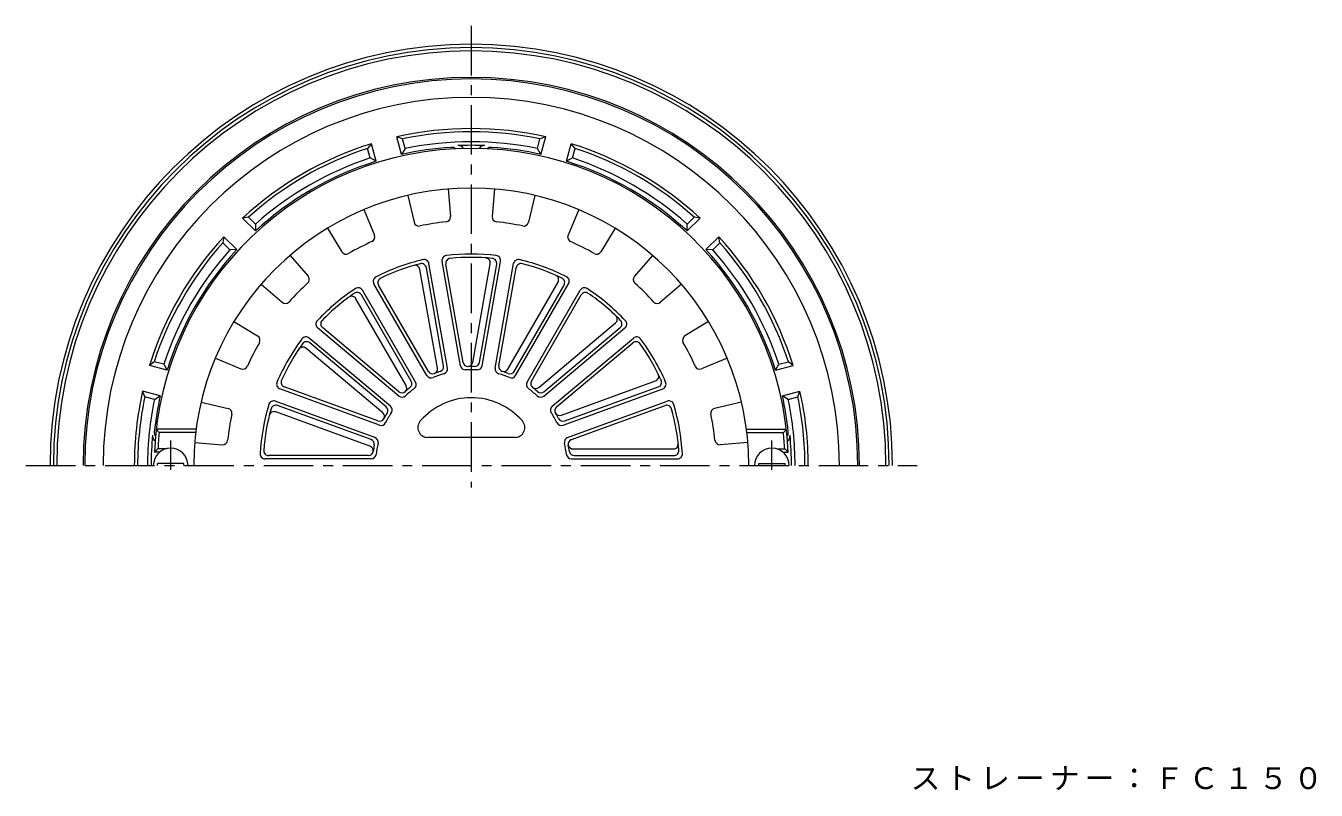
# Model space of a CAD drawing. Units: millimetres, scale not verified. Extents: x -288 to 222, y -346 to 352.
# Drawn here: x -180.8 to 209.8, y 120.8 to 352.2 of the extents above; entities that cross this region are included whole.
import ezdxf

# ---------------------------------------------------------------- set-up
doc = ezdxf.new("R2010")
doc.units = ezdxf.units.MM
doc.header["$LTSCALE"] = 3
doc.linetypes.add('CHAIN1', pattern=[8, 5, -1, 1, -1])
for name, color, linetype, lineweight in [('0-0_通り芯', 3, 'Continuous', 9), ('0-1_躯体', 2, 'Continuous', 9), ('0-2_仕上', 6, 'Continuous', 9), ('0-5_寸法', 7, 'Continuous', 9)]:
    doc.layers.add(name, color=color, linetype=linetype, lineweight=lineweight)
doc.styles.add('ＭＳ ゴシック', font='')
doc.styles.get('ＭＳ ゴシック').set_extended_font_data('MS Gothic')

msp = doc.modelspace()

# ---------------------------------------------------------------- linework, layer by layer
at = {"layer": '0-0_通り芯', "linetype": 'CHAIN1'}
for p, q in [((-45.932, 352.194), (-45.932, 212.437)), ((-180.781, 219.096), (89.08, 219.096))]:
    msp.add_line(p, q, dxfattribs=at)
at = {"layer": '0-0_通り芯'}
for radius in [127.5, 126.5, 125.5]:
    msp.add_arc((-45.932, 219.096), radius, 0, 180, dxfattribs=at)
at = {"layer": '0-1_躯体'}
for p, q in [((-76.175, 316.509), (-77.347, 315.086)), ((-74.751, 311.192), (-76.175, 316.509)), ((-67.023, 313.263), (-68.448, 318.58)), ((-66.722, 317.933), (-68.448, 318.58)), ((-65.944, 315.031), (-66.722, 317.933)), ((-25.921, 315.031), (-25.143, 317.933)), ((-23.417, 318.58), (-25.143, 317.933)), ((-24.841, 313.263), (-23.417, 318.58)), ((-17.114, 311.192), (-15.69, 316.509)), ((-14.518, 315.086), (-15.69, 316.509)), ((-76.569, 312.184), (-77.347, 315.086)), ((-65.944, 315.031), (-67.023, 313.263)), ((-24.841, 313.263), (-25.921, 315.031)), ((-15.296, 312.184), (-14.518, 315.086)), ((-74.751, 311.192), (-76.569, 312.184)), ((-15.296, 312.184), (-17.114, 311.192)), ((-113.355, 294.296), (-115.173, 293.993)), ((-111.281, 290.101), (-115.173, 293.993)), ((-111.231, 292.172), (-113.355, 294.296)), ((19.366, 292.172), (21.49, 294.297)), ((19.416, 290.101), (23.309, 293.993)), ((23.309, 293.993), (21.49, 294.297)), ((-111.231, 292.172), (-111.281, 290.101)), ((19.416, 290.101), (19.366, 292.172)), ((-120.83, 288.337), (-121.133, 286.518)), ((-119.009, 284.394), (-121.133, 286.518)), ((-116.938, 284.444), (-120.83, 288.337)), ((25.073, 284.444), (28.965, 288.337)), ((27.144, 284.394), (29.268, 286.518)), ((29.268, 286.518), (28.965, 288.337)), ((-116.938, 284.444), (-119.009, 284.394)), ((27.144, 284.394), (25.073, 284.444)), ((-141.923, 250.51), (-143.346, 249.339)), ((-139.02, 249.732), (-141.923, 250.51)), ((47.156, 249.732), (50.058, 250.51)), ((51.481, 249.339), (50.058, 250.51)), ((-138.029, 247.914), (-143.346, 249.339)), ((-139.02, 249.732), (-138.029, 247.914)), ((46.164, 247.914), (47.156, 249.732)), ((46.164, 247.914), (51.481, 249.339)), ((-140.099, 240.186), (-145.416, 241.611)), ((-144.77, 239.885), (-145.416, 241.611)), ((-141.867, 239.107), (-144.77, 239.885)), ((-141.867, 239.107), (-140.099, 240.186)), ((48.235, 240.186), (53.552, 241.611)), ((50.003, 239.107), (48.235, 240.186)), ((50.003, 239.107), (52.905, 239.885)), ((52.905, 239.885), (53.552, 241.611))]:
    msp.add_line(p, q, dxfattribs=at)
for centre, radius, start, end in [((-45.932, 219.096), 117.5, 0, 180), ((-45.932, 219.096), 117, 0, 180), ((-45.932, 219.096), 111.441, 0, 180), ((-45.932, 219.096), 102, 77.24745, 102.75252), ((-45.932, 219.096), 102, 107.24745, 132.75252), ((-45.932, 219.096), 101, 78.1216, 101.87843), ((-45.932, 219.096), 98, 78.21725, 101.78276), ((-45.932, 219.096), 102, 47.24745, 72.75252), ((-45.932, 219.096), 101, 108.1216, 131.87843), ((-45.932, 219.096), 96.5, 93.64027, 102.62434), ((-51.932, 313.405), 2, 51.83441, 93.64053), ((-45.932, 219.096), 96.917, 87.58473, 92.41527), ((-49.932, 313.928), 2, 34.69341, 92.41542), ((-41.932, 313.928), 2, 87.58458, 145.30659), ((-39.932, 313.405), 2, 86.35947, 128.16559), ((-45.932, 219.096), 96.5, 77.37563, 86.35973), ((-45.932, 219.096), 101, 48.1216, 71.87843), ((-45.932, 219.096), 96.5, 107.37563, 132.62434), ((-45.932, 219.096), 98, 108.21725, 131.78276), ((-45.932, 219.096), 96.5, 47.37563, 72.62434), ((-45.932, 219.096), 98, 48.21725, 71.78276), ((-45.932, 219.096), 102, 137.24745, 162.75252), ((-45.932, 219.096), 101, 138.1216, 161.87843), ((-45.932, 219.096), 102, 17.24745, 42.75252), ((-45.932, 219.096), 101, 18.1216, 41.87843), ((-45.932, 219.096), 98, 138.21725, 161.78276), ((-45.932, 219.096), 96.5, 137.37563, 162.62434), ((-45.932, 219.096), 96.5, 17.37563, 42.62434), ((-45.932, 219.096), 98, 18.21725, 41.78276), ((-45.932, 219.096), 102, 167.24748, 180), ((-45.932, 219.096), 101, 168.12157, 180), ((-45.932, 219.096), 98, 168.21722, 179.99998), ((-45.932, 219.096), 96.5, 167.37566, 173.92558), ((-45.932, 219.096), 96.5, 6.07442, 12.62434), ((-45.932, 219.096), 98, 0, 11.78276), ((-45.932, 219.096), 101, 0, 11.87843), ((-45.932, 219.096), 102, 0, 12.75252), ((-45.932, 219.096), 96.917, 174.55904, 180), ((-140.422, 228.096), 2, 174.55836, 232.28242), ((-139.902, 229.096), 2, 173.92577, 215.73421), ((48.037, 229.096), 2, 324.26579, 6.07423), ((48.557, 228.096), 2, 307.71758, 5.44164), ((-45.932, 219.096), 96.917, 0, 5.44096)]:
    msp.add_arc(centre, radius, start, end, dxfattribs=at)
at = {"layer": '0-2_仕上'}
for p, q in [((-65.142, 300.87), (-63.228, 292.72)), ((-52.932, 302.803), (-52.235, 294.461)), ((-38.932, 302.803), (-39.63, 294.461)), ((-26.723, 300.87), (-28.637, 292.72)), ((-78.457, 296.543), (-75.216, 288.825)), ((-13.408, 296.543), (-16.649, 288.825)), ((-89.472, 290.931), (-85.133, 283.772)), ((-2.393, 290.931), (-6.732, 283.772)), ((-100.798, 282.702), (-95.33, 276.363)), ((8.933, 282.702), (3.465, 276.363)), ((-56.209, 248.581), (-61.476, 278.454)), ((-54.301, 249.278), (-59.538, 278.978)), ((-53.163, 248.587), (-58.738, 280.202)), ((-49.224, 249.281), (-54.799, 280.897)), ((-48.392, 250.32), (-53.629, 280.02)), ((-45.504, 250.318), (-40.237, 280.19)), ((-43.473, 250.32), (-38.236, 280.02)), ((-42.641, 249.281), (-37.066, 280.897)), ((-38.701, 248.587), (-33.127, 280.202)), ((-37.564, 249.278), (-32.327, 278.978)), ((-109.539, 273.961), (-103.2, 268.493)), ((-59.35, 246.335), (-75.401, 274.137)), ((-58.923, 247.596), (-74.002, 273.713)), ((-34.851, 248.288), (-19.685, 274.558)), ((-32.942, 247.596), (-17.863, 273.713)), ((-32.515, 246.335), (-16.464, 274.137)), ((17.674, 273.961), (11.335, 268.493)), ((-65.674, 243.288), (-80.84, 269.558)), ((-64.119, 244.596), (-79.198, 270.713)), ((-62.814, 244.335), (-78.865, 272.137)), ((-29.051, 244.335), (-12.999, 272.137)), ((-27.746, 244.596), (-12.667, 270.713)), ((-117.768, 262.635), (-110.609, 258.296)), ((-25.535, 242.738), (-2.298, 262.236)), ((25.903, 262.635), (18.744, 258.296)), ((-67.857, 240.103), (-92.45, 260.739)), ((-67.887, 241.434), (-90.989, 260.819)), ((-24.008, 240.103), (0.585, 260.739)), ((-23.978, 241.434), (-0.875, 260.819)), ((-72.757, 235.077), (-95.994, 254.575)), ((-70.428, 237.039), (-95.021, 257.675)), ((-71.744, 236.838), (-94.846, 256.223)), ((-21.437, 237.039), (3.156, 257.675)), ((-20.121, 236.838), (2.981, 256.223)), ((-123.38, 251.62), (-115.662, 248.379)), ((31.515, 251.62), (23.797, 248.379)), ((-73.72, 231.338), (-103.887, 242.318)), ((-74.203, 232.578), (-102.543, 242.893)), ((-18.679, 234.336), (9.825, 244.71)), ((-18.145, 231.338), (12.022, 242.318)), ((-17.662, 232.578), (10.678, 242.893)), ((-127.706, 238.305), (-119.557, 236.391)), ((-75.088, 227.579), (-105.255, 238.559)), ((-16.777, 227.579), (13.39, 238.559)), ((35.842, 238.305), (27.692, 236.391)), ((-76.606, 224.939), (-105.11, 235.314)), ((-76.255, 226.94), (-104.595, 237.254)), ((-15.61, 226.94), (12.73, 237.254)), ((-140.405, 229.096), (-141.3, 230.096)), ((-129.209, 230.096), (-141.3, 230.096)), ((-129.335, 229.096), (-140.405, 229.096)), ((-32.741, 227.596), (-59.123, 227.596)), ((37.344, 230.096), (49.435, 230.096)), ((37.47, 229.096), (48.54, 229.096)), ((48.54, 229.096), (49.435, 230.096)), ((-141.849, 223.096), (-140.801, 224.096)), ((-140.333, 223.096), (-141.849, 223.096)), ((-138.533, 224.096), (-140.801, 224.096)), ((-129.64, 226.096), (-121.298, 225.398)), ((-15.11, 224.096), (15.223, 224.096)), ((37.775, 226.096), (29.433, 225.398)), ((46.668, 224.096), (48.936, 224.096)), ((48.468, 223.096), (49.984, 223.096)), ((49.984, 223.096), (48.936, 224.096)), ((-140.933, 219.096), (-140.933, 219.696)), ((-132.933, 219.696), (-140.933, 219.696)), ((-132.933, 219.096), (-132.933, 219.696)), ((-76.231, 221.096), (-108.334, 221.096)), ((-77.109, 222.096), (-107.268, 222.096)), ((-15.634, 221.096), (16.469, 221.096)), ((-14.755, 222.096), (15.403, 222.096)), ((41.068, 219.696), (49.068, 219.696)), ((41.068, 219.096), (41.068, 219.696)), ((49.068, 219.096), (49.068, 219.696))]:
    msp.add_line(p, q, dxfattribs=at)
at = {"layer": '0-2_仕上', "linetype": 'CHAIN1'}
for p, q in [((-136.932, 217.821), (-136.932, 226.703)), ((45.068, 217.821), (45.068, 226.703))]:
    msp.add_line(p, q, dxfattribs=at)
at = {"layer": '0-2_仕上'}
for centre, radius, start, end in [((-45.932, 219.096), 96, 2.38802, 177.61198), ((-45.932, 219.096), 84, 0, 180), ((-53.73, 294.336), 1.5, 275.91682, 4.78043), ((-38.135, 294.336), 1.5, 175.21964, 264.08331), ((-61.768, 293.063), 1.5, 193.21964, 282.08331), ((-45.932, 219.096), 74.144, 95.91643, 102.08356), ((-45.932, 219.096), 74.144, 77.91643, 84.08356), ((-30.097, 293.063), 1.5, 257.91682, 346.78043), ((-45.932, 219.096), 74.144, 113.91643, 120.08356), ((-76.599, 288.244), 1.5, 293.91682, 22.78043), ((-15.266, 288.244), 1.5, 157.21964, 246.08331), ((-45.932, 219.096), 74.144, 59.91643, 66.08356), ((-83.85, 284.55), 1.5, 211.21964, 300.08331), ((-45.932, 219.096), 64, 103.21024, 116.78976), ((-60.215, 279.942), 1.5, 10.00066, 103.21017), ((-53.322, 281.157), 1.5, 96.78998, 190), ((-52.152, 280.28), 1.5, 95.80408, 190), ((-45.932, 219.096), 64, 83.21024, 96.78976), ((-45.932, 219.096), 63, 84.19609, 95.80386), ((-41.714, 280.451), 1.5, 350.00066, 86.06726), ((-39.713, 280.28), 1.5, 350.00018, 84.1954), ((-38.543, 281.157), 1.5, 350.00066, 83.21017), ((-31.65, 279.942), 1.5, 76.78998, 170), ((-45.932, 219.096), 64, 63.21024, 76.78976), ((-8.015, 284.55), 1.5, 239.91682, 328.78043), ((-45.932, 219.096), 63, 104.19609, 115.80386), ((-62.953, 278.193), 1.5, 10.00066, 106.06726), ((-61.015, 278.718), 1.5, 10.00018, 104.1954), ((-30.85, 278.718), 1.5, 75.80408, 170), ((-45.932, 219.096), 63, 64.19609, 75.80386), ((-45.932, 219.096), 74.144, 131.91643, 138.08356), ((-96.466, 275.384), 1.5, 311.91682, 40.78043), ((-74.102, 274.887), 1.5, 116.78998, 210), ((-72.703, 274.463), 1.5, 115.80408, 210), ((-20.984, 275.308), 1.5, 330.00066, 66.06726), ((-19.162, 274.463), 1.5, 330.00018, 64.1954), ((-17.763, 274.887), 1.5, 330.00066, 63.21017), ((4.601, 275.384), 1.5, 139.21964, 228.08331), ((-45.932, 219.096), 74.144, 41.91643, 48.08356), ((-45.932, 219.096), 64, 123.21024, 136.78976), ((-45.932, 219.096), 63, 124.19609, 135.80386), ((-82.139, 268.808), 1.5, 30.00066, 126.06726), ((-80.497, 269.963), 1.5, 30.00018, 124.1954), ((-80.164, 271.387), 1.5, 30.00066, 123.21017), ((-11.7, 271.387), 1.5, 56.78998, 150), ((-11.368, 269.963), 1.5, 55.80408, 150), ((-45.932, 219.096), 64, 43.21024, 56.78976), ((-45.932, 219.096), 63, 44.19609, 55.80386), ((-102.22, 269.629), 1.5, 229.21964, 318.08331), ((10.356, 269.629), 1.5, 221.91682, 310.78043), ((-91.485, 261.888), 1.5, 136.78998, 230), ((-90.025, 261.968), 1.5, 135.80408, 230), ((-3.263, 263.385), 1.5, 310.00066, 46.06726), ((-1.84, 261.968), 1.5, 310.00018, 44.1954), ((-0.38, 261.888), 1.5, 310.00066, 43.21017), ((-111.387, 257.013), 1.5, 329.91682, 58.78043), ((-95.985, 256.526), 1.5, 50.00066, 143.21017), ((4.12, 256.526), 1.5, 36.78998, 130), ((19.522, 257.013), 1.5, 121.21964, 210.08331), ((-45.932, 219.096), 74.144, 149.91643, 156.08356), ((-45.932, 219.096), 64, 143.21024, 156.78976), ((-45.932, 219.096), 63, 144.19609, 155.80386), ((-96.958, 253.426), 1.5, 50.00066, 146.06726), ((-95.81, 255.074), 1.5, 50.00018, 144.1954), ((3.946, 255.074), 1.5, 35.80408, 130), ((-45.932, 219.096), 63, 24.19609, 35.80386), ((-45.932, 219.096), 64, 23.21024, 36.78976), ((-45.932, 219.096), 74.144, 23.91643, 30.08356), ((-46.915, 250.58), 1.5, 190, 271.78729), ((-46.981, 250.578), 1.5, 271.909, 350.00018), ((-44.95, 250.58), 1.5, 268.21379, 350.00066), ((-115.081, 249.762), 1.5, 247.21964, 336.08331), ((-58.051, 247.085), 1.5, 210, 293.4101), ((-57.624, 248.346), 1.5, 210, 291.78729), ((-45.932, 219.096), 29, 106.5894, 113.41057), ((-57.686, 248.321), 1.5, 291.909, 10.00018), ((-45.932, 219.096), 30, 108.21315, 111.78674), ((-55.778, 249.017), 1.5, 288.21379, 10.00066), ((-54.641, 248.326), 1.5, 286.58957, 10.00066), ((-47.747, 249.542), 1.5, 190, 273.4101), ((-45.932, 219.096), 29, 86.5894, 93.41057), ((-45.932, 219.096), 30, 88.21315, 91.78674), ((-44.118, 249.542), 1.5, 266.58957, 350.00066), ((-37.224, 248.326), 1.5, 170, 253.4101), ((-45.932, 219.096), 29, 66.5894, 73.41057), ((-36.087, 249.017), 1.5, 170, 251.78729), ((-36.15, 249.038), 1.5, 251.909, 330.00018), ((-45.932, 219.096), 30, 68.21315, 71.78674), ((-34.241, 248.346), 1.5, 248.21379, 330.00066), ((-33.814, 247.085), 1.5, 246.58957, 330.00066), ((9.312, 246.12), 1.5, 290.00066, 26.06726), ((23.216, 249.762), 1.5, 203.91682, 292.78043), ((-103.374, 243.727), 1.5, 156.78998, 250), ((-102.029, 244.302), 1.5, 155.80408, 250), ((-66.973, 242.538), 1.5, 311.909, 30.00018), ((-45.932, 219.096), 30, 128.21315, 131.78674), ((-45.932, 219.096), 29, 126.5894, 133.41057), ((-65.418, 243.846), 1.5, 308.21379, 30.00066), ((-64.113, 243.585), 1.5, 306.58957, 30.00066), ((-27.752, 243.585), 1.5, 150, 233.4101), ((-45.932, 219.096), 29, 46.5894, 53.41057), ((-26.447, 243.846), 1.5, 150, 231.78729), ((-26.499, 243.887), 1.5, 231.909, 310.00018), ((-45.932, 219.096), 30, 48.21315, 51.78674), ((10.165, 244.302), 1.5, 290.00018, 24.1954), ((11.509, 243.727), 1.5, 290.00066, 23.21017), ((-105.768, 237.149), 1.5, 70.00066, 163.21017), ((-66.923, 242.583), 1.5, 230, 311.78729), ((-66.893, 241.252), 1.5, 230, 313.4101), ((-45.932, 219.096), 20.5, 41.08235, 138.91765), ((-24.972, 241.252), 1.5, 226.58957, 310.00066), ((-24.942, 242.583), 1.5, 228.21379, 310.00066), ((13.903, 237.149), 1.5, 16.78998, 110), ((-45.932, 219.096), 74.144, 167.91643, 174.08356), ((-119.9, 234.931), 1.5, 347.91682, 76.78043), ((-45.932, 219.096), 64, 163.21024, 176.78976), ((-45.932, 219.096), 63, 164.19609, 175.80386), ((-105.623, 233.904), 1.5, 70.00066, 166.06726), ((-105.108, 235.845), 1.5, 70.00018, 164.1954), ((-73.722, 233.928), 1.5, 331.909, 50.00018), ((-45.932, 219.096), 30, 148.21315, 151.78674), ((-45.932, 219.096), 29, 146.5894, 153.41057), ((-72.708, 235.689), 1.5, 328.21379, 50.00066), ((-71.392, 235.89), 1.5, 326.58957, 50.00066), ((-20.473, 235.89), 1.5, 130, 213.4101), ((-45.932, 219.096), 29, 26.5894, 33.41057), ((-19.157, 235.689), 1.5, 130, 211.78729), ((-19.192, 235.745), 1.5, 211.909, 290.00018), ((-45.932, 219.096), 30, 28.21315, 31.78674), ((13.243, 235.845), 1.5, 15.80408, 110), ((-45.932, 219.096), 63, 4.19609, 15.80386), ((-45.932, 219.096), 64, 3.21024, 16.78976), ((28.035, 234.931), 1.5, 103.21964, 192.08331), ((-45.932, 219.096), 74.144, 5.91643, 12.08356), ((-73.69, 233.987), 1.5, 250, 331.78729), ((-73.207, 232.747), 1.5, 250, 333.4101), ((-59.123, 230.596), 3, 138.91777, 270), ((-32.741, 230.596), 3, 270, 41.08223), ((-18.658, 232.747), 1.5, 206.58957, 290.00066), ((-18.175, 233.987), 1.5, 208.21379, 290.00066), ((-45.932, 219.096), 95, 173.95767, 176.98303), ((-121.173, 226.893), 1.5, 265.21964, 354.08331), ((-76.768, 225.53), 1.5, 348.21379, 70.00066), ((-75.601, 226.169), 1.5, 346.58957, 70.00066), ((-16.264, 226.169), 1.5, 110, 193.4101), ((-15.097, 225.53), 1.5, 110, 191.78729), ((29.308, 226.893), 1.5, 185.91682, 274.78043), ((-45.932, 219.096), 95, 3.01697, 6.04233), ((-136.932, 219.096), 5.25, 0, 180), ((-108.334, 222.596), 1.5, 176.78998, 270), ((-107.268, 223.596), 1.5, 175.80408, 270), ((-77.109, 223.596), 1.5, 270, 351.78729), ((-77.119, 223.53), 1.5, 351.909, 70.00018), ((-45.932, 219.096), 30, 168.21315, 171.78674), ((-45.932, 219.096), 29, 166.5894, 173.41057), ((-45.932, 219.096), 29, 6.5894, 13.41057), ((-15.11, 225.596), 1.5, 191.909, 270.00018), ((-45.932, 219.096), 30, 8.21315, 11.78674), ((-14.755, 223.596), 1.5, 188.21379, 270.00066), ((15.223, 225.596), 1.5, 270.00066, 6.06726), ((15.403, 223.596), 1.5, 270.00018, 4.1954), ((16.469, 222.596), 1.5, 270.00066, 3.21017), ((45.068, 219.096), 5.25, 0, 180), ((-76.231, 222.596), 1.5, 270, 353.4101), ((-15.634, 222.596), 1.5, 186.58957, 270.00066)]:
    msp.add_arc(centre, radius, start, end, dxfattribs=at)

# ---------------------------------------------------------------- texts
at = {"layer": '0-5_寸法', "insert": (87.05, 120.807), "char_height": 6.598, "attachment_point": 7, "style": 'ＭＳ ゴシック'}
msp.add_mtext('\\T1.17;ストレーナー：ＦＣ１５０', dxfattribs=at)

doc.saveas('drawing.dxf')
